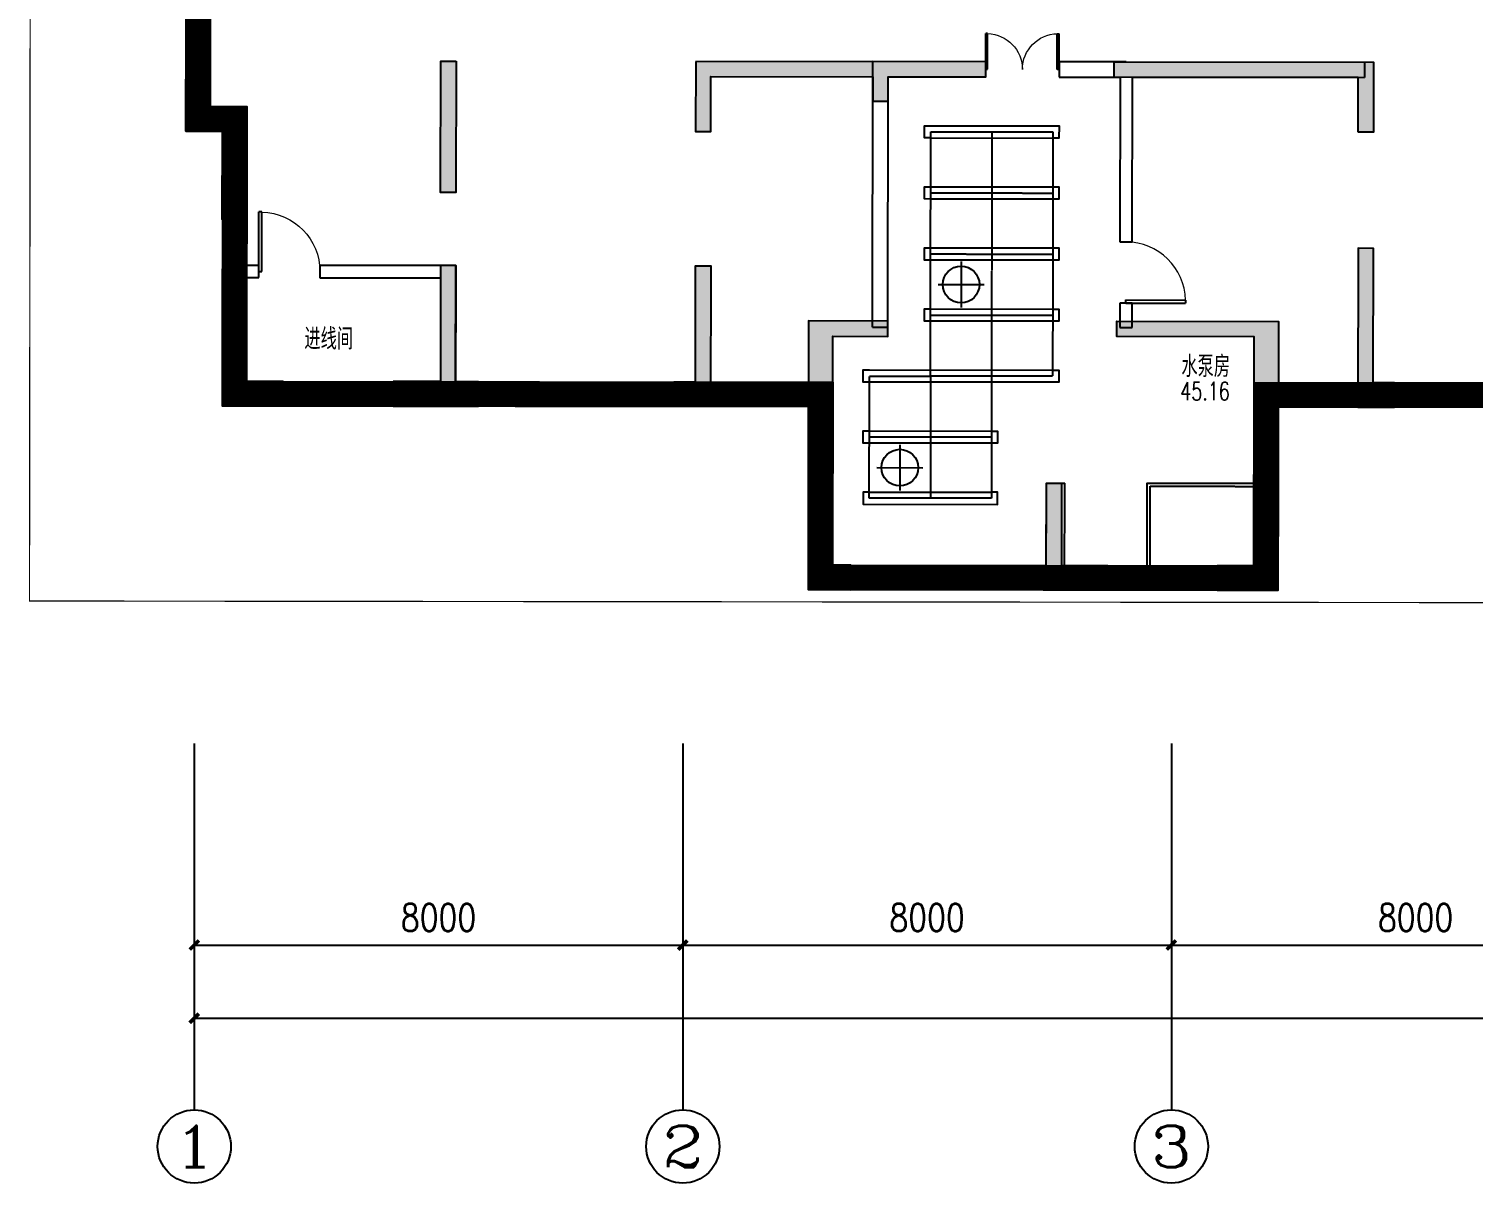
# Model space of a CAD drawing. Extents: x -1348811 to 123514, y -640545 to 749356.
# Drawn here: x -596776 to -573127, y -257781 to -238878 of the extents above; entities that cross this region are included whole.
import ezdxf
from ezdxf.enums import TextEntityAlignment as Align

# ---------------------------------------------------------------- set-up
doc = ezdxf.new("R2010")
doc.units = 0
doc.header["$LTSCALE"] = 10
doc.header["$MEASUREMENT"] = 0
doc.linetypes.add('DASH', pattern=[0.35, 0.25, -0.1])
doc.linetypes.add('DASHDOT', pattern=[25.4, 12.7, -6.35, 0, -6.35])
doc.layers.get('0').update_dxf_attribs({"linetype": 'CONTINUOUS'})
doc.layers.get('Defpoints').update_dxf_attribs({"linetype": 'CONTINUOUS'})
for name, color, linetype in [('AXIS', 3, 'CONTINUOUS'), ('AXIS_TEXT', 7, 'CONTINUOUS'), ('dxsqt', 1, 'CONTINUOUS'), ('JPS-J-0', 6, 'CONTINUOUS'), ('PUB_HATCH', 9, 'CONTINUOUS'), ('Q-200填充', 9, 'CONTINUOUS'), ('TEXT', 7, 'CONTINUOUS'), ('wall', 8, 'CONTINUOUS'), ('WINDOW', 4, 'CONTINUOUS'), ('控制线', 5, 'CONTINUOUS')]:
    doc.layers.add(name, color=color, linetype=linetype)
doc.styles.add('_TCH_AXIS', font='COMPLEX', dxfattribs={"bigfont": 'GBCBIG'})
doc.styles.add('_TCH_SPACE', font='SIMPLEX', dxfattribs={"bigfont": 'GBCBIG'})
doc.styles.add('COMPLEX', font='COMPLEX')
doc.styles.add('DIM_FONT', font='SIMPLEX', dxfattribs={"width": 0.8, "bigfont": 'HZTXT'})
doc.styles.add('TEXT', font='tjromans.shx', dxfattribs={"width": 0.8, "height": 400, "bigfont": 'tjhztxt.shx'})
doc.dimstyles.new('DIMN150', dxfattribs={"dimscale": 1.5, "dimtxt": 300, "dimasz": 100, "dimexe": 250, "dimexo": 300, "dimgap": 150, "dimtad": 1, "dimdec": 0, "dimzin": 0, "dimdsep": 46, "dimtxsty": 'DIM_FONT', "dimblk": 'ARCHTICK', "dimcen": 0.09, "dimclrt": 7, "dimazin": 2, "dimtfac": 1, "dimtdec": 0, "dimtix": 1, "dimtmove": 2, "dimatfit": 3, "dimfxl": 0, "dimtolj": 1, "dimtzin": 0, "dimarcsym": 0})

# ---------------------------------------------------------------- blocks, each defined once
blk = doc.blocks.new('_AXISO')
blk.add_circle((0, 0), 0.5)
at = {"layer": 'AXIS_TEXT', "style": 'COMPLEX', "width": 1.041667}
blk.add_attdef('A', text='', height=0.56, dxfattribs=at).set_placement((-0.25, -0.28), (0.25, -0.28), align=Align.FIT)
blk = doc.blocks.new('_ArchTick')
at = {"color": 0, "linetype": 'ByBlock', "const_width": 0.4}
blk.add_lwpolyline([(-0.5, -0.5), (0.5, 0.5)], dxfattribs=at)
blk = doc.blocks.new('*D1903')
at = {"layer": 'AXIS', "color": 0, "lineweight": -2}
for p, q in [((-594068, -250581), (-594068, -255456)), ((-498068, -250581), (-498068, -255456)), ((-594068, -255081), (-498068, -255081))]:
    blk.add_line(p, q, dxfattribs=at)
at = {"layer": 'Defpoints', "color": 0}
for p in [(-594068, -250131), (-498068, -250131), (-498068, -255081)]:
    blk.add_point(p, dxfattribs=at)
at = {"layer": 'AXIS', "color": 0, "lineweight": -2, "xscale": 150, "yscale": 150, "zscale": 150, "rotation": 180}
blk.add_blockref('_ArchTick', (-594068, -255081), dxfattribs=at)
at = {"layer": 'AXIS', "color": 0, "lineweight": -2, "xscale": 150, "yscale": 150, "zscale": 150}
blk.add_blockref('_ArchTick', (-498068, -255081), dxfattribs=at)
at = {"layer": 'AXIS', "color": 7, "insert": (-546068, -254631), "char_height": 450, "attachment_point": 5, "style": 'DIM_FONT'}
blk.add_mtext('\\A1;96000', dxfattribs=at)
blk = doc.blocks.new('*D1904')
at = {"layer": 'AXIS', "color": 0, "lineweight": -2}
for p, q in [((-594068, -250581), (-594068, -254256)), ((-586068, -250581), (-586068, -254256)), ((-594068, -253881), (-586068, -253881))]:
    blk.add_line(p, q, dxfattribs=at)
at = {"layer": 'Defpoints', "color": 0}
for p in [(-594068, -250131), (-586068, -250131), (-586068, -253881)]:
    blk.add_point(p, dxfattribs=at)
at = {"layer": 'AXIS', "color": 0, "lineweight": -2, "xscale": 150, "yscale": 150, "zscale": 150, "rotation": 180}
blk.add_blockref('_ArchTick', (-594068, -253881), dxfattribs=at)
at = {"layer": 'AXIS', "color": 0, "lineweight": -2, "xscale": 150, "yscale": 150, "zscale": 150}
blk.add_blockref('_ArchTick', (-586068, -253881), dxfattribs=at)
at = {"layer": 'AXIS', "color": 7, "insert": (-590068, -253431), "char_height": 450, "attachment_point": 5, "style": 'DIM_FONT'}
blk.add_mtext('\\A1;8000', dxfattribs=at)
blk = doc.blocks.new('*D1905')
at = {"layer": 'AXIS', "color": 0, "lineweight": -2}
for p, q in [((-586068, -250581), (-586068, -254256)), ((-578068, -250581), (-578068, -254256)), ((-586068, -253881), (-578068, -253881))]:
    blk.add_line(p, q, dxfattribs=at)
at = {"layer": 'Defpoints', "color": 0}
for p in [(-586068, -250131), (-578068, -250131), (-578068, -253881)]:
    blk.add_point(p, dxfattribs=at)
at = {"layer": 'AXIS', "color": 0, "lineweight": -2, "xscale": 150, "yscale": 150, "zscale": 150, "rotation": 180}
blk.add_blockref('_ArchTick', (-586068, -253881), dxfattribs=at)
at = {"layer": 'AXIS', "color": 0, "lineweight": -2, "xscale": 150, "yscale": 150, "zscale": 150}
blk.add_blockref('_ArchTick', (-578068, -253881), dxfattribs=at)
at = {"layer": 'AXIS', "color": 7, "insert": (-582068, -253431), "char_height": 450, "attachment_point": 5, "style": 'DIM_FONT'}
blk.add_mtext('\\A1;8000', dxfattribs=at)
blk = doc.blocks.new('*D1906')
at = {"layer": 'AXIS', "color": 0, "lineweight": -2}
for p, q in [((-578068, -250581), (-578068, -254256)), ((-570068, -250581), (-570068, -254256)), ((-578068, -253881), (-570068, -253881))]:
    blk.add_line(p, q, dxfattribs=at)
at = {"layer": 'Defpoints', "color": 0}
for p in [(-578068, -250131), (-570068, -250131), (-570068, -253881)]:
    blk.add_point(p, dxfattribs=at)
at = {"layer": 'AXIS', "color": 0, "lineweight": -2, "xscale": 150, "yscale": 150, "zscale": 150, "rotation": 180}
blk.add_blockref('_ArchTick', (-578068, -253881), dxfattribs=at)
at = {"layer": 'AXIS', "color": 0, "lineweight": -2, "xscale": 150, "yscale": 150, "zscale": 150}
blk.add_blockref('_ArchTick', (-570068, -253881), dxfattribs=at)
at = {"layer": 'AXIS', "color": 7, "insert": (-574068, -253431), "char_height": 450, "attachment_point": 5, "style": 'DIM_FONT'}
blk.add_mtext('\\A1;8000', dxfattribs=at)
blk = doc.blocks.new('D-JG--1F')
at = {"layer": 'PUB_HATCH'}
h = blk.add_hatch(color=256, dxfattribs=at)
h.paths.add_polyline_path([(21450, -10000), (19050, -10000), (19050, -10400), (18800, -10400), (18800, -9750), (21450, -9750)])
h.paths.add_polyline_path([(30950, -400), (30950, 300), (28200, 300), (28200, -2700), (27300, -2700), (27300, -3100), (28350, -3100), (28350, -4150), (30700, -4150), (30700, -4675), (30950, -4675), (30950, -3425), (30700, -3425), (30700, -3950), (28600, -3950), (28600, -1800), (30700, -1800), (30700, -2325), (30950, -2325), (30950, -1600), (28600, -1600), (28600, -100), (30700, -100), (30700, -400)])
h.paths.add_polyline_path([(35600, -7600), (35600, -7400), (34450, -7400), (34450, -7600), (32900, -7600), (32900, -7400), (34250, -7400), (34250, -7200), (35600, -7200), (35600, -5650), (35850, -5650), (35850, -7350), (37600, -7350), (37600, -7600)])
h.paths.add_polyline_path([(24750, -3100), (25100, -3100), (25100, -2700), (23550, -2700), (23550, -3100), (24500, -3100), (24500, -5850), (24750, -5850)])
h.paths.add_polyline_path([(39100, -2700), (39100, -3100), (39450, -3100), (39450, -5850), (39700, -5850), (39700, -3100), (40650, -3100), (40650, -2700)])
h.paths.add_polyline_path([(37650, -8850), (37650, -10000), (37400, -10000), (37400, -9100), (34750, -9100), (34750, -9500), (34500, -9500), (34500, -9100), (32900, -9100), (32900, -8850)])
h.paths.add_polyline_path([(42750, -7350), (46000, -7350), (46000, -8250), (45600, -8250), (45600, -7600), (43000, -7600), (43000, -8000), (42750, -8000)])
h.paths.add_polyline_path([(19800, -14100), (19050, -14100), (19050, -12850), (18800, -12850), (18800, -14500), (19800, -14500)])
h.paths.add_polyline_path([(22625, -14100), (23000, -14100), (23000, -14500), (21600, -14500), (21600, -14100), (22375, -14100), (22375, -12200), (22625, -12200)])
h.paths.add_polyline_path([(26800, -14500), (26200, -14500), (26200, -14100), (26550, -14100), (26550, -11900), (26800, -11900)])
h.paths.add_polyline_path([(22625, -11000), (22375, -11000), (22375, -8850), (22625, -8850)])
h.paths.add_polyline_path([(29100, -17100), (29100, -17500), (28100, -17500), (28100, -15750), (28500, -15750), (28500, -17100)])
h.paths.add_polyline_path([(32300, -17100), (31900, -17100), (31900, -15750), (31650, -15750), (31650, -17100), (30900, -17100), (30900, -17500), (32300, -17500)])
h.paths.add_polyline_path([(35800, -17500), (35100, -17500), (35100, -17100), (35400, -17100), (35400, -13350), (34500, -13350), (34500, -13100), (35800, -13100)])
h.paths.add_polyline_path([(28100, -14500), (28500, -14500), (28500, -13350), (30750, -13350), (30750, -13100), (28100, -13100)])
h.paths.add_polyline_path([(26800, -10000), (26800, -9100), (30800, -9100), (30800, -8850), (26550, -8850), (26550, -10000)])
h.paths.add_polyline_path([(28350, -5650), (28350, -7350), (26600, -7350), (26600, -7600), (28600, -7600), (28600, -6500), (30950, -6500), (30950, -6500), (30950, -5775), (30700, -5775), (30700, -6300), (28600, -6300), (28600, -5650)])
h.paths.add_polyline_path([(33100, -1500), (32850, -1500), (32850, -6400), (33100, -6400)])
h.paths.add_polyline_path([(35600, -400), (35600, -4300), (35850, -4300), (35850, -3100), (36900, -3100), (36900, -2700), (36000, -2700), (36000, 0), (35000, 0), (35000, -400)])
h.paths.add_polyline_path([(38000, -14100), (37650, -14100), (37650, -12200), (37400, -12200), (37400, -14500), (38000, -14500)])
h.paths.add_polyline_path([(41575, -8850), (41575, -11000), (41825, -11000), (41825, -8850)])
h.paths.add_polyline_path([(42600, -14100), (42600, -14500), (41200, -14500), (41200, -14100), (41575, -14100), (41575, -12200), (41825, -12200), (41825, -14100)])
h.paths.add_polyline_path([(45000, -14100), (45000, -12850), (45400, -12850), (45400, -14500), (44400, -14500), (44400, -14100)])
h.paths.add_polyline_path([(45600, -9150), (45600, -9600), (45000, -9600), (45000, -10000), (45000, -10000), (45000, -11450), (45400, -11450), (45400, -10000), (46000, -10000), (46000, -9150)])
h.paths.add_polyline_path([(45600, -3900), (45600, -5500), (46000, -5500), (46000, -3500), (44900, -3500), (44900, -3900)])
h.paths.add_polyline_path([(34250, -1700), (34250, -5860), (34450, -5860), (34450, -1700)])
h.paths.add_polyline_path([(34250, -1700), (34250, -5860), (34450, -5860), (34450, -1700)])
h.paths.add_polyline_path([(14550, -7350), (21450, -7350), (21450, -8000), (21200, -8000), (21200, -7600), (18125, -7600), (18125, -10000), (17875, -10000), (17875, -7600), (14800, -7600), (14800, -8000), (14550, -8000)])
h.paths.add_polyline_path([(14550, -10000), (16950, -10000), (16950, -10400), (17200, -10400), (17200, -9750), (14550, -9750)])
h.paths.add_polyline_path([(5050, -400), (5050, 300), (7800, 300), (7800, -2700), (8700, -2700), (8700, -3100), (7650, -3100), (7650, -4150), (5300, -4150), (5300, -4675), (5050, -4675), (5050, -3425), (5300, -3425), (5300, -3950), (7400, -3950), (7400, -1800), (5300, -1800), (5300, -2325), (5050, -2325), (5050, -1600), (7400, -1600), (7400, -100), (5300, -100), (5300, -400)])
h.paths.add_polyline_path([(400, -7600), (400, -7400), (1550, -7400), (1550, -7600), (3100, -7600), (3100, -7400), (1750, -7400), (1750, -7200), (400, -7200), (400, -5650), (150, -5650), (150, -7350), (-1600, -7350), (-1600, -7600)])
h.paths.add_polyline_path([(11250, -3100), (10900, -3100), (10900, -2700), (12450, -2700), (12450, -3100), (11500, -3100), (11500, -5850), (11250, -5850)])
h.paths.add_polyline_path([(-3100, -2700), (-3100, -3100), (-3450, -3100), (-3450, -5850), (-3700, -5850), (-3700, -3100), (-4650, -3100), (-4650, -2700)])
h.paths.add_polyline_path([(-1650, -8850), (-1650, -10000), (-1400, -10000), (-1400, -9100), (1250, -9100), (1250, -9500), (1500, -9500), (1500, -9100), (3100, -9100), (3100, -8850)])
h.paths.add_polyline_path([(-6750, -7350), (-10000, -7350), (-10000, -8250), (-9600, -8250), (-9600, -7600), (-7000, -7600), (-7000, -8000), (-6750, -8000)])
h.paths.add_polyline_path([(16200, -14100), (16950, -14100), (16950, -12850), (17200, -12850), (17200, -14500), (16200, -14500)])
h.paths.add_polyline_path([(13375, -14100), (13000, -14100), (13000, -14500), (14400, -14500), (14400, -14100), (13625, -14100), (13625, -12200), (13375, -12200)])
h.paths.add_polyline_path([(9200, -14500), (9800, -14500), (9800, -14100), (9450, -14100), (9450, -11900), (9200, -11900)])
h.paths.add_polyline_path([(13375, -11000), (13625, -11000), (13625, -8850), (13375, -8850)])
h.paths.add_polyline_path([(6900, -17100), (6900, -17500), (7900, -17500), (7900, -15750), (7500, -15750), (7500, -17100)])
h.paths.add_polyline_path([(3700, -17100), (4100, -17100), (4100, -15750), (4350, -15750), (4350, -17100), (5100, -17100), (5100, -17500), (3700, -17500)])
h.paths.add_polyline_path([(200, -17500), (900, -17500), (900, -17100), (600, -17100), (600, -13350), (1500, -13350), (1500, -13100), (200, -13100)])
h.paths.add_polyline_path([(7900, -14500), (7500, -14500), (7500, -13350), (5250, -13350), (5250, -13100), (7900, -13100)])
h.paths.add_polyline_path([(9200, -10000), (9200, -9100), (5200, -9100), (5200, -8850), (9450, -8850), (9450, -10000)])
h.paths.add_polyline_path([(7650, -5650), (7650, -7350), (9400, -7350), (9400, -7600), (7400, -7600), (7400, -6500), (5050, -6500), (5050, -6500), (5050, -5775), (5300, -5775), (5300, -6300), (7400, -6300), (7400, -5650)])
h.paths.add_polyline_path([(2900, -1500), (3150, -1500), (3150, -6400), (2900, -6400)])
h.paths.add_polyline_path([(400, -400), (400, -4300), (150, -4300), (150, -3100), (-900, -3100), (-900, -2700), (0, -2700), (0, 0), (1000, 0), (1000, -400)])
h.paths.add_polyline_path([(-2000, -14100), (-1650, -14100), (-1650, -12200), (-1400, -12200), (-1400, -14500), (-2000, -14500)])
h.paths.add_polyline_path([(-5575, -8850), (-5575, -11000), (-5825, -11000), (-5825, -8850)])
h.paths.add_polyline_path([(-6600, -14100), (-6600, -14500), (-5200, -14500), (-5200, -14100), (-5575, -14100), (-5575, -12200), (-5825, -12200), (-5825, -14100)])
h.paths.add_polyline_path([(-9000, -14100), (-9000, -12850), (-9400, -12850), (-9400, -14500), (-8400, -14500), (-8400, -14100)])
h.paths.add_polyline_path([(-9600, -9150), (-9600, -9600), (-9000, -9600), (-9000, -10000), (-9000, -10000), (-9000, -11450), (-9400, -11450), (-9400, -10000), (-10000, -10000), (-10000, -9150)])
h.paths.add_polyline_path([(-9600, -3900), (-9600, -5500), (-10000, -5500), (-10000, -3500), (-8900, -3500), (-8900, -3900)])
h.paths.add_polyline_path([(1750, -1700), (1750, -5860), (1550, -5860), (1550, -1700)])
h.paths.add_polyline_path([(1750, -1700), (1750, -5860), (1550, -5860), (1550, -1700)])
edge = h.paths.add_edge_path(flags=17)
edge.add_line((17875, -5500), (18125, -5500))
edge.add_line((18125, -5500), (18125, -3900))
edge.add_line((18125, -3900), (19300, -3900))
edge.add_line((19300, -3900), (19300, -3500))
edge.add_line((19300, -3500), (16700, -3500))
edge.add_line((16700, -3500), (16700, -3900))
edge.add_line((16700, -3900), (17875, -3900))
edge.add_line((17875, -3900), (17875, -5500))
edge.add_line((17875, -5500), (18125, -5500))
h.paths.add_polyline_path([(17875, -5500), (18125, -5500), (18125, -3900), (19300, -3900), (19300, -3500), (16700, -3500), (16700, -3900), (17875, -3900)], flags=17)
edge = h.paths.add_edge_path()
edge.add_line((21600, -3100), (22350, -3100))
edge.add_line((22350, -3100), (22350, -2700))
edge.add_line((22350, -2700), (21200, -2700))
edge.add_line((21200, -2700), (21200, -3500))
edge.add_line((21200, -3500), (20900, -3500))
edge.add_line((20900, -3500), (20900, -3900))
edge.add_line((20900, -3900), (21200, -3900))
edge.add_line((21200, -3900), (21200, -5150))
edge.add_line((21200, -5150), (21450, -5150))
edge.add_line((21450, -5150), (21450, -3900))
edge.add_line((21450, -3900), (21600, -3900))
edge.add_line((21600, -3900), (21600, -3100))
edge.add_line((42600, -3100), (41850, -3100))
edge.add_line((41850, -3100), (41850, -2700))
edge.add_line((41850, -2700), (43000, -2700))
edge.add_line((43000, -2700), (43000, -3500))
edge.add_line((43000, -3500), (43300, -3500))
edge.add_line((43300, -3500), (43300, -3900))
edge.add_line((43300, -3900), (43000, -3900))
edge.add_line((43000, -3900), (43000, -5150))
edge.add_line((43000, -5150), (42750, -5150))
edge.add_line((42750, -5150), (42750, -3900))
edge.add_line((42750, -3900), (42600, -3900))
edge.add_line((42600, -3900), (42600, -3100))
edge.add_line((14400, -3100), (13650, -3100))
edge.add_line((13650, -3100), (13650, -2700))
edge.add_line((13650, -2700), (14800, -2700))
edge.add_line((14800, -2700), (14800, -3500))
edge.add_line((14800, -3500), (15100, -3500))
edge.add_line((15100, -3500), (15100, -3900))
edge.add_line((15100, -3900), (14800, -3900))
edge.add_line((14800, -3900), (14800, -5150))
edge.add_line((14800, -5150), (14550, -5150))
edge.add_line((14550, -5150), (14550, -3900))
edge.add_line((14550, -3900), (14400, -3900))
edge.add_line((14400, -3900), (14400, -3100))
edge.add_line((-6600, -3100), (-5850, -3100))
edge.add_line((-5850, -3100), (-5850, -2700))
edge.add_line((-5850, -2700), (-7000, -2700))
edge.add_line((-7000, -2700), (-7000, -3500))
edge.add_line((-7000, -3500), (-7300, -3500))
edge.add_line((-7300, -3500), (-7300, -3900))
edge.add_line((-7300, -3900), (-7000, -3900))
edge.add_line((-7000, -3900), (-7000, -5150))
edge.add_line((-7000, -5150), (-6750, -5150))
edge.add_line((-6750, -5150), (-6750, -3900))
edge.add_line((-6750, -3900), (-6600, -3900))
edge.add_line((-6600, -3900), (-6600, -3100))
at = {"layer": 'dxsqt'}
for points in [[(-5575, -8850), (-5575, -11000), (-5825, -11000), (-5825, -8850)], [(9200, -10000), (9200, -9100), (5200, -9100), (5200, -8850), (9450, -8850), (9450, -10000)], [(-2000, -14100), (-1650, -14100), (-1650, -12200), (-1400, -12200), (-1400, -14500), (-2000, -14500)]]:
    blk.add_lwpolyline(points, close=True, dxfattribs=at)
for points in [[(-1650, -8850), (-1650, -10000), (-1400, -10000), (-1400, -9100), (1250, -9100), (1250, -9500), (1500, -9500), (1500, -9100), (3100, -9100), (3100, -8850), (-1650, -8850)], [(-9600, -9150), (-9600, -9600), (-9000, -9600), (-9000, -10000), (-9000, -10000), (-9000, -11450), (-9400, -11450), (-9400, -10000), (-10000, -10000), (-10000, -9150), (-9600, -9150)], [(9200, -14500), (9800, -14500), (9800, -14100), (9450, -14100), (9450, -11900), (9200, -11900), (9200, -14500)], [(-6600, -14100), (-6600, -14500), (-5200, -14500), (-5200, -14100), (-5575, -14100), (-5575, -12200), (-5825, -12200), (-5825, -14100), (-6600, -14100)], [(-9000, -14100), (-9000, -12850), (-9400, -12850), (-9400, -14500), (-8400, -14500), (-8400, -14100), (-9000, -14100)], [(200, -17500), (900, -17500), (900, -17100), (600, -17100), (600, -13350), (1500, -13350), (1500, -13100), (200, -13100), (200, -17500)], [(7900, -14500), (7500, -14500), (7500, -13350), (5250, -13350), (5250, -13100), (7900, -13100), (7900, -14500)], [(3700, -17100), (4100, -17100), (4100, -15750), (4350, -15750), (4350, -17100), (5100, -17100), (5100, -17500), (3700, -17500), (3700, -17100)], [(6900, -17100), (6900, -17500), (7900, -17500), (7900, -15750), (7500, -15750), (7500, -17100), (6900, -17100)]]:
    blk.add_lwpolyline(points, dxfattribs=at)
blk = doc.blocks.new('Manhole')
for p, q in [((500, -875), (500, -125)), ((125, -500), (875, -500))]:
    blk.add_line(p, q)
blk.add_circle((500, -500), 300)
blk = doc.blocks.new('$DorLib2D$00000001')
for p, q in [((0.45, 0.975), (0.5, 0.975)), ((0.45, 0), (0.45, 0.975)), ((0.5, 0), (0.5, 0.975)), ((0.5, 0), (0.45, 0))]:
    blk.add_line(p, q)
at = {"lineweight": 13}
blk.add_arc((0.475, 0), 0.975, 91.4693, 180, dxfattribs=at)
blk = doc.blocks.new('$DorLib2D$00000002')
for p, q in [((-0.5, 0), (-0.5, 0.4875)), ((-0.475, 0.4875), (-0.5, 0.4875)), ((-0.475, 0), (-0.475, 0.4875)), ((0.475, 0), (0.475, 0.4875)), ((0.475, 0.4875), (0.5, 0.4875)), ((0.5, 0), (0.5, 0.4875)), ((-0.5, 0), (-0.475, 0)), ((0.5, 0), (0.475, 0))]:
    blk.add_line(p, q)
at = {"lineweight": 13}
for centre, start, end in [((-0.4875, 0), 0, 88.53072), ((0.4875, 0), 91.46928, 180)]:
    blk.add_arc(centre, 0.4875, start, end, dxfattribs=at)

msp = doc.modelspace()

# ---------------------------------------------------------------- linework, layer by layer
at = {"layer": 'AXIS'}
for p, q in [((-594067.7, -250580.5), (-594067.7, -256580.5)), ((-586067.7, -250580.5), (-586067.7, -256580.5)), ((-578067.7, -250580.5), (-578067.7, -256580.5))]:
    msp.add_line(p, q, dxfattribs=at)
at = {"layer": 'JPS-J-0', "linetype": 'DASH'}
for p, q in [((-581007.9, -240564.9), (-581012.4, -244564.9)), ((-582009.1, -241563.8), (-580009.1, -241566)), ((-582010.2, -242563.8), (-580010.2, -242566)), ((-582011.3, -243563.8), (-580011.3, -243566)), ((-582012.4, -244563.8), (-582014.6, -246563.8)), ((-581012.4, -244564.9), (-582012.4, -244563.8)), ((-581013.5, -245564.9), (-583013.5, -245562.7))]:
    msp.add_line(p, q, dxfattribs=at)
at = {"layer": 'JPS-J-0', "color": 2}
for points in [[(-582008.1, -240663.8), (-582108.1, -240663.7), (-582107.8, -240463.7), (-579907.8, -240466.1), (-579908.1, -240666.1), (-580008.1, -240666)], [(-582008.1, -240663.8), (-580008.1, -240666)], [(-582009.2, -241663.8), (-582109.2, -241663.7), (-582108.9, -241463.7), (-582008.9, -241463.8)], [(-580009.2, -241666), (-582009.2, -241663.8)], [(-582008.9, -241463.8), (-580008.9, -241466)], [(-580008.9, -241466), (-579908.9, -241466.1), (-579909.2, -241666.1), (-580009.2, -241666)], [(-582010.3, -242663.8), (-582110.3, -242663.7), (-582110.1, -242463.7), (-582010.1, -242463.8)], [(-582010.1, -242463.8), (-580010.1, -242466)], [(-580010.1, -242466), (-579910.1, -242466.1), (-579910.3, -242666.1), (-580010.3, -242666)], [(-580010.3, -242666), (-582010.3, -242663.8)], [(-582011.4, -243663.8), (-582111.4, -243663.7), (-582111.2, -243463.7), (-582011.2, -243463.8)], [(-582011.2, -243463.8), (-580011.2, -243466)], [(-580011.2, -243466), (-579911.2, -243466.1), (-579911.4, -243666.1), (-580011.4, -243666)], [(-580011.4, -243666), (-582011.4, -243663.8)], [(-583012.5, -244662.7), (-583112.5, -244662.6), (-583112.3, -244462.6), (-583012.3, -244462.7)], [(-583012.3, -244462.7), (-580012.3, -244466)], [(-580012.3, -244466), (-579912.3, -244466.1), (-579912.5, -244666.1), (-580012.5, -244666)], [(-580012.5, -244666), (-583012.5, -244662.7)], [(-583013.6, -245662.7), (-583113.6, -245662.6), (-583113.4, -245462.6), (-583013.4, -245462.7)], [(-583013.4, -245462.7), (-581013.4, -245464.9)], [(-581013.4, -245464.9), (-580913.4, -245465), (-580913.6, -245665), (-581013.6, -245664.9)], [(-581013.6, -245664.9), (-583013.6, -245662.7)], [(-583014.5, -246462.7), (-583114.5, -246462.6), (-583114.8, -246662.6), (-580914.8, -246665), (-580914.5, -246465), (-581014.5, -246464.9)], [(-583014.5, -246462.7), (-581014.5, -246464.9)]]:
    msp.add_lwpolyline(points, dxfattribs=at)
at = {"layer": 'JPS-J-0', "linetype": 'DASH'}
for points in [[(-582012.4, -244563.8), (-582007.9, -240563.8), (-580007.9, -240566), (-580012.4, -244566), (-581012.4, -244564.9), (-581014.6, -246564.9), (-583014.6, -246562.7), (-583012.4, -244562.7), (-582012.4, -244563.8)], [(-582011.3, -243563.8), (-580011.3, -243566)]]:
    msp.add_lwpolyline(points, dxfattribs=at)
at = {"layer": 'JPS-J-0'}
msp.add_lwpolyline([(-576614.4, -246319.8), (-576616, -247769.8), (-578466, -247767.7), (-578464.4, -246317.7)], close=True, dxfattribs=at)
at = {"layer": 'JPS-J-0', "linetype": 'DASH'}
msp.add_lwpolyline([(-576614.4, -246369.8), (-576616, -247769.8), (-578416, -247767.8), (-578414.4, -246367.8)], close=True, dxfattribs=at)
at = {"layer": 'Q-200填充', "const_width": 400}
msp.add_lwpolyline([(-593999.4, -234051.6), (-594007.7, -240350.4), (-593407.7, -240351.1), (-593412.7, -244851.1), (-583812.7, -244861.8), (-583816.1, -247861.8), (-576516.1, -247869.9), (-576512.7, -244869.9), (-555912.8, -244892.9), (-555916.1, -247892.9), (-548616.1, -247901.1), (-548612.8, -244901.1), (-539012.8, -244911.8), (-539007.7, -240411.8), (-538407.7, -240412.4), (-538400.7, -234112.4)], dxfattribs=at)
at = {"layer": 'wall'}
for p, q in [((-582961.5, -243762.7), (-582956.7, -239412.7)), ((-581106.7, -239414.8), (-582956.7, -239412.7)), ((-581106.9, -239664.8), (-581106.7, -239414.8)), ((-579906.7, -239416.1), (-579906.9, -239666.1)), ((-578806.7, -239417.4), (-579906.7, -239416.1)), ((-578806.7, -239417.4), (-574906.7, -239421.7)), ((-574906.7, -239421.7), (-574906.9, -239671.7)), ((-582711.5, -243763), (-582706.9, -239663)), ((-582706.9, -239663), (-581106.9, -239664.8)), ((-579906.9, -239666.1), (-578906.9, -239667.2)), ((-578906.9, -239667.2), (-578910, -242367.2)), ((-578710, -242367.5), (-578706.9, -239667.5)), ((-578706.9, -239667.5), (-574906.9, -239671.7)), ((-578910, -242367.2), (-578710, -242367.5)), ((-593210.4, -242751.3), (-593210.6, -242951.3)), ((-593010.4, -242751.5), (-593210.4, -242751.3)), ((-593010.6, -242951.5), (-593010.4, -242751.5)), ((-592010.4, -242752.6), (-592010.6, -242952.6)), ((-589785.4, -242755.1), (-592010.4, -242752.6)), ((-589785.4, -242755.1), (-589787.8, -244955.1)), ((-593210.6, -242951.3), (-593010.6, -242951.5)), ((-592010.6, -242952.6), (-590035.6, -242954.8)), ((-590035.6, -242954.8), (-590037.8, -244954.8)), ((-578911.1, -243367.2), (-578911.5, -243767.2)), ((-578711.1, -243367.5), (-578911.1, -243367.2)), ((-578711.5, -243767.5), (-578711.1, -243367.5)), ((-582961.5, -243762.7), (-582711.5, -243763)), ((-578911.5, -243767.2), (-578711.5, -243767.5)), ((-589787.8, -244955.1), (-590037.8, -244954.8)), ((-580116.2, -247965.9), (-580114.4, -246315.9)), ((-580114.4, -246315.9), (-579814.4, -246316.2)), ((-579816.2, -247966.2), (-579814.4, -246316.2)), ((-580116.2, -247965.9), (-579816.2, -247966.2))]:
    msp.add_line(p, q, dxfattribs=at)
for points in [[(-594199.4, -234051.4), (-594207.9, -240550.2), (-593607.9, -240550.8), (-593613, -245050.8), (-584013, -245061.6), (-584016.3, -248061.5), (-576316.3, -248070.1), (-576313, -245070.1), (-556113, -245092.7), (-556116.3, -248092.7), (-548416.3, -248101.3), (-548413, -245101.3), (-538813, -245112), (-538808, -240612), (-538208, -240612.7), (-538200.7, -234112.7), (-537900.7, -234113), (-537900.7, -234113)], [(-593799.4, -234051.8), (-593807.5, -240150.6), (-593207.5, -240151.3), (-593212.5, -244651.3), (-583612.5, -244662), (-583615.9, -247662), (-576715.9, -247669.7), (-576712.5, -244669.7), (-555712.5, -244693.1), (-555715.9, -247693.1), (-548815.9, -247700.8), (-548812.5, -244700.8), (-539212.5, -244711.5), (-539207.5, -240211.5), (-538607.5, -240212.2), (-538600.7, -234112.2)]]:
    msp.add_lwpolyline(points, dxfattribs=at)
at = {"layer": '控制线', "color": 1, "linetype": 'DASHDOT', "ltscale": 0.1, "const_width": 20}
msp.add_lwpolyline([(-596505.6, -14825.6), (-490113.6, 21088.3), (-484038.8, 16611.3), (-484686, -239220.3), (-493861.2, -248362.2), (-596766.1, -248247.3)], close=True, dxfattribs=at)

# ---------------------------------------------------------------- block references
at = {"layer": 'AXIS'}
ref = msp.add_blockref('_AXISO', (-594067.7, -257180.5), dxfattribs=dict(at, xscale=1200, yscale=1200, zscale=1200))
ref.add_attrib('A', '1', dxfattribs={"layer": 'AXIS_TEXT', "height": 678.8, "style": '_TCH_AXIS', "width": 2.333333}).set_placement((-594407.1, -257519.9), (-593728.2, -257519.9), align=Align.FIT)
ref = msp.add_blockref('_AXISO', (-586067.7, -257180.5), dxfattribs=dict(at, xscale=1200, yscale=1200, zscale=1200))
ref.add_attrib('A', '2', dxfattribs={"layer": 'AXIS_TEXT', "height": 678.8, "style": '_TCH_AXIS', "width": 1.5}).set_placement((-586407.1, -257519.9), (-585728.2, -257519.9), align=Align.FIT)
ref = msp.add_blockref('_AXISO', (-578067.7, -257180.5), dxfattribs=dict(at, xscale=1200, yscale=1200, zscale=1200))
ref.add_attrib('A', '3', dxfattribs={"layer": 'AXIS_TEXT', "height": 678.8, "style": '_TCH_AXIS', "width": 1.5}).set_placement((-578407.1, -257519.9), (-577728.2, -257519.9), align=Align.FIT)
at = {"layer": 'JPS-J-0', "linetype": 'DASH', "rotation": 269.9360639532823}
for p in [(-581010.2, -242564.9), (-582013.5, -245563.8)]:
    msp.add_blockref('Manhole', p, dxfattribs=at)
at = {"layer": 'PUB_HATCH', "rotation": 359.9360639505739}
msp.add_blockref('D-JG--1F', (-584196.8, -230561.3), dxfattribs=at)
at = {"layer": 'WINDOW'}
for name, p, xscale, yscale, zscale, rotation in [('$DorLib2D$00000002', (-580506.8, -239540.5), -1199.999999999995, 1200, -1200, 359.9360639505106), ('$DorLib2D$00000001', (-592510.5, -242852.1), 999.9999999999571, -1000, 1000, 179.9360639505102), ('$DorLib2D$00000001', (-578810.5, -242867.4), -1000.000000000001, -1000, -1000, 89.93606395050752)]:
    msp.add_blockref(name, p, dxfattribs=dict(at, xscale=xscale, yscale=yscale, zscale=zscale, rotation=rotation))

# ---------------------------------------------------------------- texts
at = {"layer": 'TEXT'}
for s, height, style, width, p in [('进线间', 350, 'TEXT', 0.8, (-592265.3, -244129.9)), ('水泵房', 350, 'TEXT', 0.8, (-577904.2, -244579.6)), ('45.16', 297.5, '_TCH_SPACE', 0.705882, (-577921.3, -244959.3))]:
    msp.add_text(s, height=height, rotation=359.93606, dxfattribs=dict(at, style=style, width=width)).set_placement(p)

# ---------------------------------------------------------------- dimensions: what is measured, and where the dimension line sits
at = {"layer": 'AXIS'}
for p1, p2, distance, picture, middle in [((-594067.7, -250130.5), (-498067.7, -250130.5), -4950, '*D1903', (-546067.7, -254630.5)), ((-594067.7, -250130.5), (-586067.7, -250130.5), -3750, '*D1904', (-590067.7, -253430.5)), ((-586067.7, -250130.5), (-578067.7, -250130.5), -3750, '*D1905', (-582067.7, -253430.5)), ((-578067.7, -250130.5), (-570067.7, -250130.5), -3750, '*D1906', (-574067.7, -253430.5))]:
    dim = msp.add_aligned_dim(p1=p1, p2=p2, distance=distance, dimstyle='DIMN150', dxfattribs=at)
    dim.commit()
    dim.dimension.update_dxf_attribs({"geometry": picture, "text_midpoint": middle})

doc.saveas('drawing.dxf')
